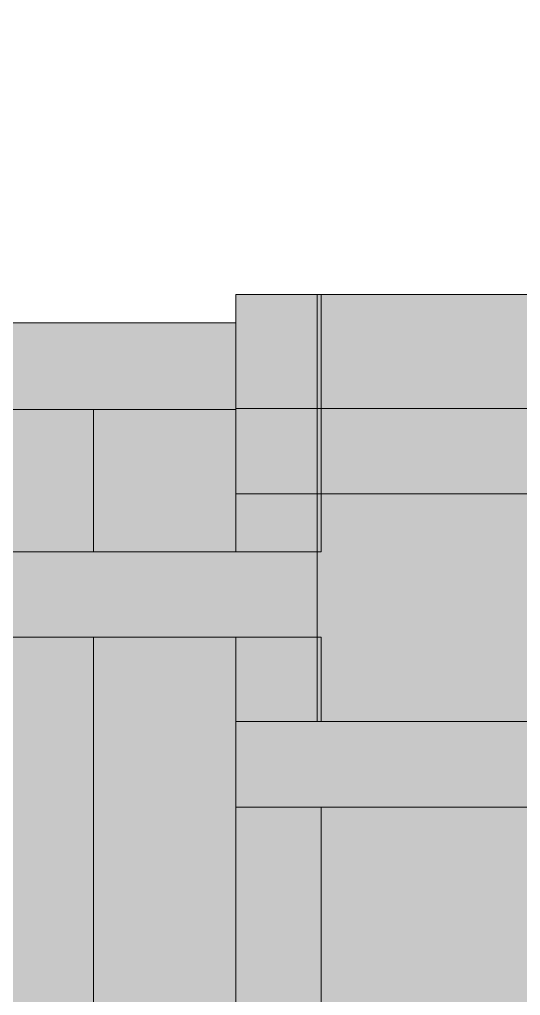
# Model space of a CAD drawing. Header units: centimetres. Extents: x -4381 to 5639, y -3920 to 4826.
# Drawn here: x 12.353 to 14.112, y 29.642 to 33.069 of the extents above; entities that cross this region are included whole.
import ezdxf
from ezdxf.xclip import XClip

# ---------------------------------------------------------------- set-up
doc = ezdxf.new("R2010")
doc.units = ezdxf.units.CM
doc.header["$MEASUREMENT"] = 0
doc.header["$XCLIPFRAME"] = 0
doc.set_wipeout_variables(frame=1)
doc.linetypes.add('Wipeout_Contour', pattern=[100, 0, -100])
for name, color, linetype, lineweight in [('0_Pen_No__1', 7, 'Continuous', 5), ('Dalles_Pen_No__1', 7, 'Continuous', 5), ('Diagramme_Pen_No__1', 7, 'Continuous', 5), ('Mur de clôture_Pen_No__1', 7, 'Continuous', 5), ('Structural - Bearing_Pen_No__1', 7, 'Continuous', 5)]:
    doc.layers.add(name, color=color, linetype=linetype, lineweight=lineweight)
for name, color, linetype, lineweight, true_color in [('0_Pen_No__69', 7, 'Continuous', 5, 0x71cebe), ('Diagramme_Pen_No__109', 7, 'Continuous', 5, 0xb4e4dc), ('Mur de clôture_Pen_No__178', 7, 'Continuous', 5, 0xbda888), ('Structural - Bearing_Pen_No__178', 7, 'Continuous', 5, 0xbda888)]:
    doc.layers.add(name, color=color, linetype=linetype, lineweight=lineweight, true_color=true_color)
for name, color, linetype in [('Dalles', 7, 'Continuous'), ('Drawing & Figure', 7, 'Continuous'), ('Mur de clôture', 7, 'Continuous'), ('Structural - Bearing', 7, 'Continuous')]:
    doc.layers.add(name, color=color, linetype=linetype)

# ---------------------------------------------------------------- blocks, each defined once
blk = doc.blocks.new('Drawing_8_8', base_point=(-322.5754, 32.2036))
at = {"layer": '0_Pen_No__69', "linetype": 'Continuous', "lineweight": 0, "ltscale": 10, "true_color": 0x38675f}
blk.add_hatch(color=117, dxfattribs=at).paths.add_polyline_path([(13.3983, 30.6036), (18.912, 30.6036), (18.912, 32.1036), (13.3983, 32.1036)])
at = {"layer": 'Diagramme_Pen_No__109', "linetype": 'Continuous', "ltscale": 10}
blk.add_hatch(color=256, dxfattribs=at).paths.add_polyline_path([(13.412, 32.1036), (13.412, 30.6036), (18.912, 30.6036), (18.912, 32.1036)])
at = {"layer": '0_Pen_No__1', "linetype": 'Continuous', "ltscale": 10}
for p, q in [((18.912, 32.1036), (13.3983, 32.1036)), ((13.3983, 32.1036), (13.3983, 30.6036)), ((13.3983, 30.6036), (18.912, 30.6036)), ((13.412, 30.3036), (18.912, 30.3036)), ((13.412, 27.4036), (13.412, 30.3036))]:
    blk.add_line(p, q, dxfattribs=at)
at = {"layer": 'Dalles_Pen_No__1', "linetype": 'Continuous', "ltscale": 10}
for p, q in [((18.912, 31.7036), (13.412, 31.7036)), ((18.912, 31.4036), (13.412, 31.4036))]:
    blk.add_line(p, q, dxfattribs=at)
at = {"layer": 'Diagramme_Pen_No__1', "linetype": 'Continuous', "ltscale": 10}
for p, q in [((18.912, 32.1036), (13.412, 32.1036)), ((13.412, 31.7036), (13.412, 31.4036)), ((13.412, 31.4036), (13.412, 31.2002)), ((13.412, 30.9002), (13.412, 30.6036))]:
    blk.add_line(p, q, dxfattribs=at)
at = {"layer": 'Diagramme_Pen_No__1', "linetype": 'Continuous', "ltscale": 10, "flags": 128}
blk.add_lwpolyline([(13.412, 32.1036), (13.412, 31.9036), (13.412, 31.7036)], dxfattribs=at)
at = {"layer": 'Structural - Bearing_Pen_No__1', "linetype": 'Continuous', "ltscale": 10}
blk.add_line((13.412, 32.1036), (13.1121, 32.1036), dxfattribs=at)
at = {"color": 254, "linetype": 'Wipeout_Contour', "lineweight": 0, "ltscale": 205.87672}
blk.add_wipeout([(13.1121, 32.0036), (12.312, 32.0036), (12.312, 31.1036), (12.312, 31.7002), (13.1121, 31.7002), (13.1121, 31.7036)], dxfattribs=at).dxf.layer = 'Mur de clôture'
at = {"color": 254, "linetype": 'Wipeout_Contour', "lineweight": 0, "ltscale": 125.235152}
blk.add_wipeout([(12.612, 26.1802), (13.1121, 26.1802), (13.1121, 30.9002), (12.612, 30.9002)], dxfattribs=at).dxf.layer = 'Structural - Bearing'
at = {"layer": 'Dalles', "linetype": 'Continuous', "lineweight": 0, "ltscale": 10, "true_color": 0x000000}
blk.add_hatch(color=18, dxfattribs=at).paths.add_polyline_path([(19.212, 30.3036), (19.212, 30.6036), (13.1121, 30.6036), (13.1121, 30.3036)])
at = {"layer": 'Mur de clôture_Pen_No__178', "linetype": 'Continuous', "ltscale": 10}
blk.add_hatch(color=256, dxfattribs=at).paths.add_polyline_path([(13.1121, 32.0036), (12.312, 32.0036), (12.312, 31.1036), (12.312, 31.7002), (13.1121, 31.7002), (13.1121, 31.7036)])
at = {"layer": 'Structural - Bearing', "linetype": 'Continuous', "lineweight": 0, "ltscale": 10, "true_color": 0x000000}
for points in [[(13.412, 31.9036), (13.412, 32.1036), (13.1121, 32.1036), (13.1121, 31.9036)], [(12.612, 26.1802), (12.612, 30.9002), (12.312, 30.9002), (12.312, 26.1802)], [(13.1121, 30.6036), (13.412, 30.6036), (13.412, 30.9002), (13.1121, 30.9002)], [(19.212, 28.9036), (19.212, 30.3036), (13.1121, 30.3036), (13.1121, 26.1802), (19.212, 26.1802), (19.212, 28.6036), (18.912, 28.6036), (18.912, 28.9036)]]:
    blk.add_hatch(color=18, dxfattribs=at).paths.add_polyline_path(points)
at = {"layer": 'Structural - Bearing_Pen_No__178', "linetype": 'Continuous', "ltscale": 10}
blk.add_hatch(color=256, dxfattribs=at).paths.add_polyline_path([(12.612, 26.1802), (13.1121, 26.1802), (13.1121, 30.9002), (12.612, 30.9002)])
at = {"layer": '0_Pen_No__1', "linetype": 'Continuous', "ltscale": 10}
for p, q in [((12.612, 30.9002), (13.1121, 30.9002)), ((12.612, 28.5852), (12.612, 30.9002)), ((13.1121, 30.9002), (13.1121, 27.1036))]:
    blk.add_line(p, q, dxfattribs=at)
at = {"layer": 'Dalles_Pen_No__1', "linetype": 'Continuous', "ltscale": 10}
for p, q in [((12.612, 30.9002), (12.312, 30.9002)), ((13.1121, 30.9002), (12.612, 30.9002)), ((13.412, 30.9002), (13.1121, 30.9002)), ((13.1121, 30.6036), (13.1121, 30.3036)), ((13.412, 30.6036), (13.1121, 30.6036))]:
    blk.add_line(p, q, dxfattribs=at)
at = {"layer": 'Mur de clôture_Pen_No__1', "linetype": 'Continuous', "ltscale": 10}
blk.add_line((12.312, 32.0036), (13.1121, 32.0036), dxfattribs=at)
at = {"layer": 'Structural - Bearing_Pen_No__1', "linetype": 'Continuous', "ltscale": 10}
for p, q in [((13.1121, 32.1036), (13.1121, 31.9036)), ((12.612, 30.9002), (12.612, 26.1802)), ((13.1121, 30.9002), (13.1121, 30.6036)), ((13.1121, 30.3036), (13.1121, 26.1802)), ((19.212, 30.3036), (13.1121, 30.3036))]:
    blk.add_line(p, q, dxfattribs=at)
at = {"color": 254, "linetype": 'Wipeout_Contour', "lineweight": 0, "ltscale": 169.678172}
blk.add_wipeout([(12.612, 31.7002), (12.612, 31.2002), (13.1121, 31.2002), (13.1121, 31.4036), (13.1121, 31.7002)], dxfattribs=at).dxf.layer = 'Structural - Bearing'
at = {"layer": '0_Pen_No__1', "linetype": 'Continuous', "lineweight": 0, "ltscale": 10, "true_color": 0x000000}
blk.add_hatch(color=18, dxfattribs=at).paths.add_polyline_path([(1, 23.6254), (50.7464, 23.6254), (50.7464, 40.795), (49.0666, 40.5234), (48.3451, 40.2299), (47.1882, 39.7047), (47.1882, 32.2092), (46.8826, 31.9036), (46.8826, 33.4768), (45.8189, 32.8561), (44.1581, 32.642), (43.6964, 32.452), (43.4665, 32.4421), (43.1158, 32.442), (41.597, 32.2251), (41.1693, 32.142), (33.812, 32.142), (33.812, 28.6036), (18.912, 28.6036), (18.912, 30.3036), (13.412, 30.3036), (13.412, 27.4036), (13.1121, 27.1036), (13.1121, 30.9002), (12.612, 30.9002), (12.612, 28.5852), (12.612, 27.4036), (12.312, 27.1036), (12.312, 28.4948), (12.312, 28.5852), (12.312, 28.6765), (12.2598, 28.642), (11.969, 28.4826), (11.393, 28.142), (10.6051, 27.6425), (9.8794, 27.142), (9.0848, 26.642), (8.3601, 26.1421), (7.7772, 25.642), (6.4617, 25.642), (5.391, 25.3161), (5.087, 25.2393), (1, 25.2448)])
at = {"layer": 'Dalles', "linetype": 'Continuous', "lineweight": 0, "ltscale": 10, "true_color": 0x000000}
for points in [[(13.1121, 31.4036), (19.212, 31.4036), (19.212, 31.7036), (13.1121, 31.7036)], [(13.412, 30.9002), (13.412, 31.2002), (12.312, 31.2002), (12.312, 30.9002)]]:
    blk.add_hatch(color=18, dxfattribs=at).paths.add_polyline_path(points)
at = {"layer": 'Structural - Bearing', "linetype": 'Continuous', "lineweight": 0, "ltscale": 10, "true_color": 0x000000}
for points in [[(13.1121, 31.7036), (13.412, 31.7036), (13.412, 31.9036), (13.1121, 31.9036)], [(12.312, 31.2002), (12.612, 31.2002), (12.612, 31.7002), (12.312, 31.7002)], [(13.1121, 31.2002), (13.412, 31.2002), (13.412, 31.4036), (13.1121, 31.4036)]]:
    blk.add_hatch(color=18, dxfattribs=at).paths.add_polyline_path(points)
at = {"layer": 'Structural - Bearing_Pen_No__178', "linetype": 'Continuous', "ltscale": 10}
blk.add_hatch(color=256, dxfattribs=at).paths.add_polyline_path([(12.612, 31.7002), (12.612, 31.2002), (13.1121, 31.2002), (13.1121, 31.4036), (13.1121, 31.7002)])
at = {"layer": 'Dalles_Pen_No__1', "linetype": 'Continuous', "ltscale": 10}
for p, q in [((13.1121, 31.7036), (13.1121, 31.4036)), ((13.412, 31.7036), (13.1121, 31.7036)), ((13.412, 31.4036), (13.1121, 31.4036)), ((12.612, 31.2002), (12.312, 31.2002)), ((13.1121, 31.2002), (12.612, 31.2002)), ((13.412, 31.2002), (13.1121, 31.2002))]:
    blk.add_line(p, q, dxfattribs=at)
at = {"layer": 'Structural - Bearing_Pen_No__1', "linetype": 'Continuous', "ltscale": 10}
for p, q in [((13.1121, 31.9036), (13.1121, 31.7036)), ((12.612, 31.7002), (12.312, 31.7002)), ((12.612, 31.7002), (12.612, 31.2002)), ((12.612, 31.7002), (13.1121, 31.7002)), ((13.1121, 31.4036), (13.1121, 31.2002))]:
    blk.add_line(p, q, dxfattribs=at)

msp = doc.modelspace()

# ---------------------------------------------------------------- block references
at = {"layer": 'Drawing & Figure', "color": 151, "linetype": 'Continuous', "lineweight": 5, "ltscale": 10, "true_color": 0x80c2ff}
ref = msp.add_blockref('Drawing_8_8', (-322.57542, 32.20361), dxfattribs=at)
XClip(ref).set_block_clipping_path([(1, 23.6253966175), (50.7463984619, 45.1170657245)])

doc.saveas('drawing.dxf')
